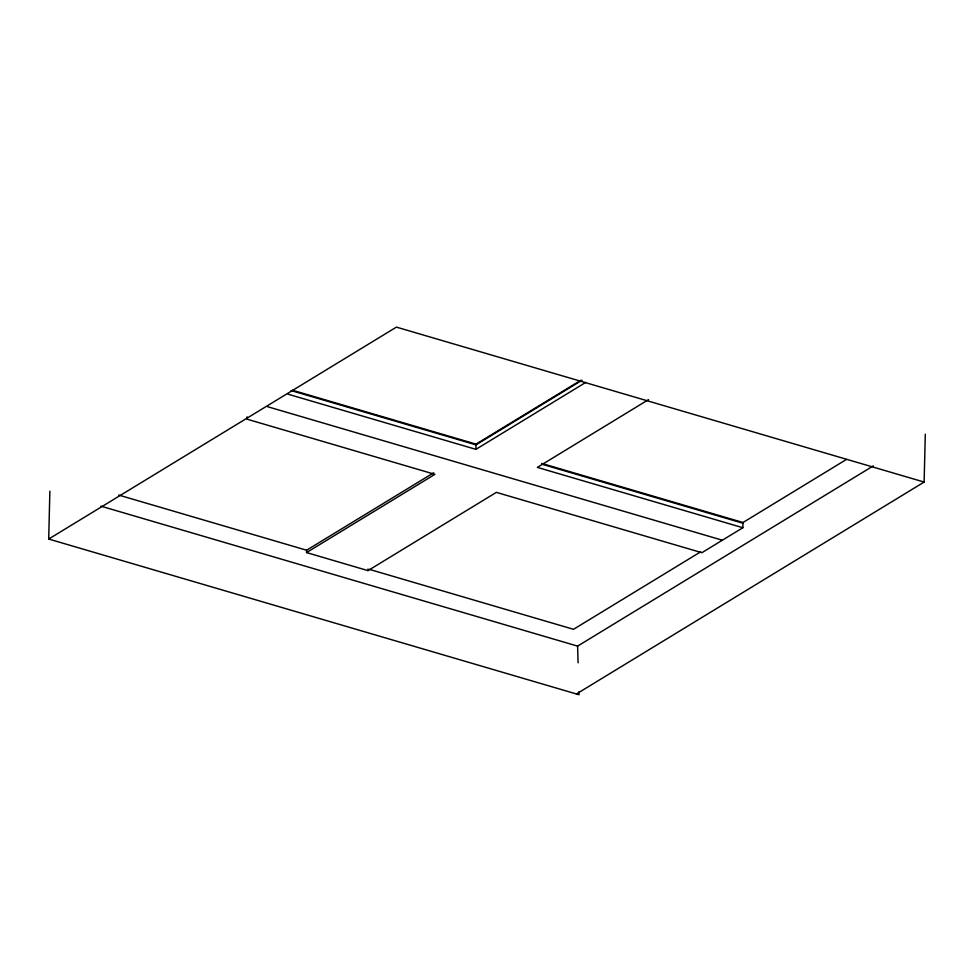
<?xml version="1.0" encoding="UTF-8"?>
<svg xmlns="http://www.w3.org/2000/svg" width="974" height="974" viewBox="0 0 974 974"><rect width="100%" height="100%" fill="white"/><g stroke="black" fill="none" stroke-linecap="round" stroke-linejoin="round"><path stroke-width="1.46" d="M578.946 691.698L579.043 694.742L48.7 539.036L49.869 491.176M247.14 416.823L247.079 419.185L434.915 474.338L306.542 552.575L306.591 550.225L433.686 472.767M306.542 552.575L367.977 570.618L368.014 568.974M288.073 394.202L475.909 449.355L476.043 444.132L580.784 380.298M367.977 570.618L496.363 492.369L701.864 552.708L742.858 527.725L742.979 522.514L846.43 459.46M576.413 693.975L924.131 482.057L925.3 434.197M48.7 539.036L396.406 327.118L924.131 482.057M582.062 380.225L476.018 444.85L291.092 390.55M475.909 449.355L585.837 382.356M648.562 399.608L537.356 467.386L742.858 527.725M700.61 551.856L573.516 629.314L369.475 569.4M100.894 506.151L577.594 646.115L873.398 465.828M292.565 390.27L476.043 444.132M541.848 463.454L742.979 522.514M541.836 464.172L742.967 523.233M267.57 406.694L722.355 540.217M118.755 495.072L306.591 550.225M577.594 646.115L578.093 662.831"/></g></svg>
